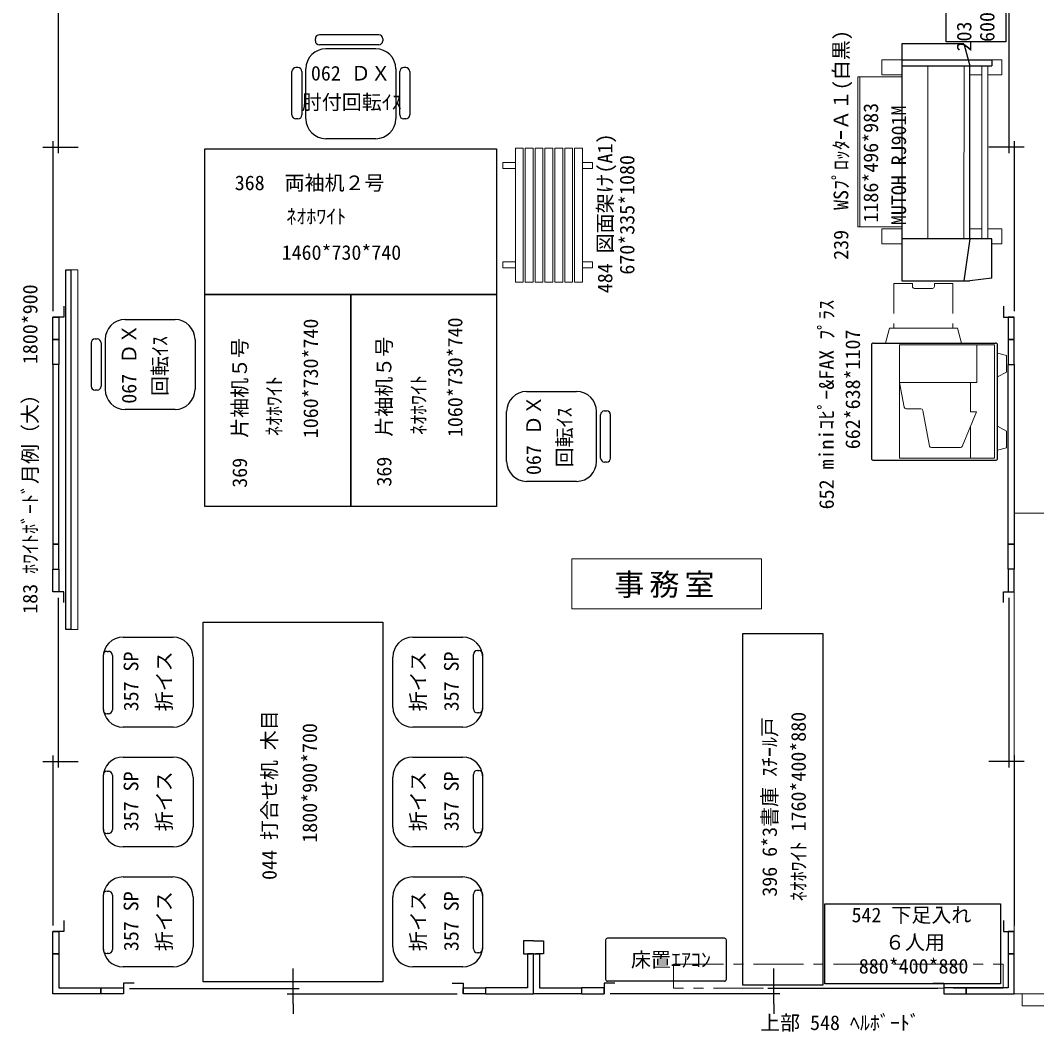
# Model space of a CAD drawing. Units: millimetres, scale not verified. Extents: x -9834 to 9831, y -7081 to 6901.
# Drawn here: x 1216 to 6304, y -2227 to 2835 of the extents above; entities that cross this region are included whole.
import ezdxf
from ezdxf.enums import TextEntityAlignment as Align

# ---------------------------------------------------------------- set-up
doc = ezdxf.new("R2010")
doc.units = ezdxf.units.MM
doc.header["$LTSCALE"] = 50
doc.linetypes.add('CHAIN1', pattern=[8, 5, -1, 1, -1])
doc.linetypes.add('DASHED3', pattern=[4, 3, -1])
doc.layers.add('0-1', color=7, linetype='Continuous', lineweight=25)
doc.layers.add('0-2', color=7, linetype='Continuous', lineweight=25)
doc.styles.add('ＭＳ ゴシック', font='')
doc.styles.get('ＭＳ ゴシック').set_extended_font_data('MS Gothic')

msp = doc.modelspace()

# ---------------------------------------------------------------- linework, layer by layer
at = {"layer": '0-1'}
for p, q in [((1406.26, 3019.77), (1406.26, 2169.77)), ((6164.26, 3019.77), (6164.26, 2169.77)), ((1379.26, 2229.77), (1379.26, 1379.77)), ((6191.26, 2229.77), (6191.26, 1379.77)), ((1406.26, -55.23), (1406.26, -905.23)), ((6164.26, -55.23), (6164.26, -905.23)), ((1379.26, -845.23), (1379.26, -1695.23)), ((6191.26, -845.23), (6191.26, -1695.23)), ((3735.26, -1772.73), (3735.26, -1837.73)), ((3785.26, -1772.73), (3735.26, -1772.73)), ((3785.26, -1772.73), (3835.26, -1772.73)), ((3835.26, -1772.73), (3835.26, -1837.73)), ((1379.26, -2037.73), (1379.26, -1837.73)), ((3735.26, -1837.73), (3776.08, -1837.73)), ((3785.26, -1837.73), (3755.26, -1837.73)), ((3785.26, -2037.73), (3785.26, -1837.73)), ((3785.26, -2037.73), (3785.26, -1837.73)), ((3785.26, -1837.73), (3815.26, -1837.73)), ((3835.26, -1837.73), (3794.45, -1837.73)), ((1762.26, -2010.73), (2612.26, -2010.73)), ((5808.26, -2010.73), (4958.26, -2010.73)), ((1619.76, -2037.73), (1379.26, -2037.73)), ((2552.26, -2037.73), (3402.26, -2037.73)), ((5018.26, -2037.73), (4168.26, -2037.73)), ((2582.26, -2087.73), (2582.26, -2137.73)), ((4988.26, -2087.73), (4988.26, -2137.73))]:
    msp.add_line(p, q, dxfattribs=at)
for points in [[(1329.26, 2199.77), (1456.26, 2199.77), (1506.26, 2199.77)], [(6241.26, 2199.77), (6114.26, 2199.77), (6064.26, 2199.77)], [(1433.26, 1403.77), (1433.26, 1349.77), (1379.26, 1349.77)], [(6137.26, 1403.77), (6137.26, 1349.77), (6191.26, 1349.77)], [(1433.26, -79.23), (1433.26, -25.23), (1379.26, -25.23)], [(6137.26, -79.23), (6137.26, -25.23), (6191.26, -25.23)], [(1329.26, -875.23), (1456.26, -875.23), (1506.26, -875.23)], [(6241.26, -875.23), (6114.26, -875.23), (6064.26, -875.23)], [(1433.26, -1671.23), (1433.26, -1725.23), (1379.26, -1725.23)], [(6137.26, -1671.23), (6137.26, -1725.23), (6191.26, -1725.23)], [(1379.26, -1837.73), (1409.26, -1837.73), (1409.26, -2007.73), (1619.76, -2007.73), (1619.76, -2037.73)], [(3544.76, -2037.73), (3785.26, -2037.73), (3785.26, -1837.73)], [(3755.26, -1837.73), (3755.26, -2007.73), (3544.76, -2007.73), (3544.76, -2037.73)], [(4025.76, -2037.73), (3785.26, -2037.73), (3785.26, -1837.73)], [(3815.26, -1837.73), (3815.26, -2007.73), (4025.76, -2007.73), (4025.76, -2037.73)], [(2582.26, -2087.73), (2582.26, -1960.73), (2582.26, -1910.73)], [(4988.26, -2087.73), (4988.26, -1960.73), (4988.26, -1910.73)], [(1786.26, -1983.73), (1732.26, -1983.73), (1732.26, -2037.73)], [(3378.26, -1983.73), (3432.26, -1983.73), (3432.26, -2037.73)], [(4192.26, -1983.73), (4138.26, -1983.73), (4138.26, -2037.73)], [(5784.26, -1983.73), (5838.26, -1983.73), (5838.26, -2037.73)]]:
    msp.add_lwpolyline(points, dxfattribs=at)
for points in [[(1409.26, 1349.77), (1409.26, 1237.27), (1379.26, 1237.27), (1379.26, 1349.77)], [(6161.26, 1349.77), (6161.26, 1237.27), (6191.26, 1237.27), (6191.26, 1349.77)], [(1379.26, 1237.27), (1409.26, 1237.27), (1409.26, 1112.27), (1379.26, 1112.27)], [(6191.26, 1237.27), (6161.26, 1237.27), (6161.26, 1112.27), (6191.26, 1112.27)], [(1379.26, 212.27), (1409.26, 212.27), (1409.26, 1112.27), (1379.26, 1112.27)], [(6191.26, 212.27), (6161.26, 212.27), (6161.26, 1112.27), (6191.26, 1112.27)], [(1379.26, 87.27), (1409.26, 87.27), (1409.26, 212.27), (1379.26, 212.27)], [(6191.26, 87.27), (6161.26, 87.27), (6161.26, 212.27), (6191.26, 212.27)], [(1409.26, 87.27), (1409.26, -25.23), (1379.26, -25.23), (1379.26, 87.27)], [(6161.26, 87.27), (6161.26, -25.23), (6191.26, -25.23), (6191.26, 87.27)], [(1409.26, -1725.23), (1409.26, -1837.73), (1379.26, -1837.73), (1379.26, -1725.23)], [(6161.26, -1725.23), (6161.26, -1837.73), (6191.26, -1837.73), (6191.26, -1725.23)], [(1619.76, -2037.73), (1379.26, -2037.73), (1379.26, -1837.73), (1409.26, -1837.73), (1409.26, -2007.73), (1619.76, -2007.73)], [(5950.76, -2037.73), (6191.26, -2037.73), (6191.26, -1837.73), (6161.26, -1837.73), (6161.26, -2007.73), (5950.76, -2007.73)], [(5950.76, -2037.73), (6191.26, -2037.73), (6191.26, -1837.73), (6161.26, -1837.73), (6161.26, -2007.73), (5950.76, -2007.73)], [(1619.76, -2007.73), (1732.26, -2007.73), (1732.26, -2037.73), (1619.76, -2037.73)], [(3432.26, -2007.73), (3544.76, -2007.73), (3544.76, -2037.73), (3432.26, -2037.73)], [(4138.26, -2007.73), (4025.76, -2007.73), (4025.76, -2037.73), (4138.26, -2037.73)], [(5950.76, -2007.73), (5838.26, -2007.73), (5838.26, -2037.73), (5950.76, -2037.73)]]:
    msp.add_lwpolyline(points, close=True, dxfattribs=at)
at = {"layer": '0-1', "color": 4, "lineweight": 18}
for points in [[(7391.26, -2037.73), (7391.26, 368.27), (6191.26, 368.27), (6191.26, -2037.73)], [(6231.26, -2097.73), (6231.26, -2037.73), (7351.26, -2037.73), (7351.26, -2097.73)]]:
    msp.add_lwpolyline(points, close=True, dxfattribs=at)
at = {"layer": '0-2'}
for p, q in [((3010.81, 2762.12), (2713.05, 2762.12)), ((2693.05, 2732.12), (2693.05, 2742.12)), ((3010.81, 2712.12), (2713.05, 2712.12)), ((3030.81, 2742.12), (3030.81, 2732.12)), ((5938.93, 2716.78), (5628.93, 2716.78)), ((5628.93, 2716.78), (5628.93, 1530.78)), ((2995.64, 2692.12), (2745.64, 2692.12)), ((2605.64, 2597.8), (2595.64, 2597.8)), ((3145.64, 2597.8), (3135.64, 2597.8)), ((5628.93, 2636.78), (6078.93, 2636.78)), ((5628.93, 2606.78), (6078.93, 2606.78)), ((5968.93, 1740.78), (5968.93, 2606.78)), ((6078.93, 2636.78), (6078.93, 2606.78)), ((2575.64, 2361.35), (2575.64, 2577.8)), ((2625.64, 2577.8), (2625.64, 2361.35)), ((2645.64, 2342.12), (2645.64, 2592.12)), ((3095.64, 2592.12), (3095.64, 2342.12)), ((3115.64, 2361.35), (3115.64, 2577.8)), ((3165.64, 2577.8), (3165.64, 2361.35)), ((2605.64, 2341.35), (2595.64, 2341.35)), ((3145.64, 2341.35), (3135.64, 2341.35)), ((2995.64, 2242.12), (2745.64, 2242.12)), ((6078.93, 1740.78), (5628.93, 1740.78)), ((5968.93, 1740.78), (5938.93, 1530.78)), ((6078.93, 1543.51), (6078.93, 1740.78)), ((5628.93, 1530.78), (5968.93, 1530.78)), ((6078.93, 1543.51), (5968.93, 1530.78)), ((1740.64, 1337.12), (1990.64, 1337.12)), ((1590.64, 1240.12), (1600.64, 1240.12)), ((1640.64, 1237.12), (1640.64, 987.12)), ((2090.64, 1237.12), (2090.64, 987.12)), ((1570.64, 1220.12), (1570.64, 1003.99)), ((1620.64, 1220.12), (1620.64, 1003.99)), ((5476.88, 1209.73), (5476.88, 642.73)), ((5486.88, 1219.73), (6097.88, 1219.73)), ((6107.88, 642.73), (6107.88, 1209.73)), ((1600.64, 983.99), (1590.64, 983.99)), ((3750.64, 977.12), (4000.64, 977.12)), ((1990.64, 887.12), (1740.64, 887.12)), ((3650.63, 627.12), (3650.63, 877.12)), ((4100.64, 627.12), (4100.64, 877.12)), ((4140.64, 880.25), (4150.64, 880.25)), ((4120.64, 644.12), (4120.64, 860.25)), ((4170.64, 644.12), (4170.64, 860.25)), ((4150.64, 624.12), (4140.64, 624.12)), ((5486.88, 632.73), (6097.88, 632.73)), ((4000.64, 527.12), (3750.64, 527.12)), ((1730.68, -252.42), (1980.68, -252.42)), ((3180.68, -252.42), (3430.68, -252.42)), ((1630.68, -343.39), (1630.68, -615.66)), ((1650.68, -323.39), (1657.25, -323.39)), ((1677.25, -343.39), (1677.25, -615.66)), ((2080.68, -352.42), (2080.68, -602.42)), ((3080.68, -602.42), (3080.68, -352.42)), ((3484.11, -611.44), (3484.11, -339.17)), ((3504.11, -319.17), (3510.68, -319.17)), ((3530.68, -611.44), (3530.68, -339.17)), ((1657.25, -635.66), (1650.68, -635.66)), ((3510.68, -631.44), (3504.11, -631.44)), ((1980.68, -702.42), (1730.68, -702.42)), ((3430.68, -702.42), (3180.68, -702.42)), ((1730.68, -852.42), (1980.68, -852.42)), ((3180.68, -852.42), (3430.68, -852.42)), ((1630.68, -943.39), (1630.68, -1215.66)), ((1650.68, -923.39), (1657.25, -923.39)), ((1677.25, -943.39), (1677.25, -1215.66)), ((2080.68, -952.42), (2080.68, -1202.42)), ((3080.68, -1202.42), (3080.68, -952.42)), ((3484.11, -1211.44), (3484.11, -939.17)), ((3504.11, -919.17), (3510.68, -919.17)), ((3530.68, -1211.44), (3530.68, -939.17)), ((1657.25, -1235.66), (1650.68, -1235.66)), ((3510.68, -1231.44), (3504.11, -1231.44)), ((1980.68, -1302.42), (1730.68, -1302.42)), ((3430.68, -1302.42), (3180.68, -1302.42)), ((1730.68, -1452.42), (1980.68, -1452.42)), ((3180.68, -1452.42), (3430.68, -1452.42)), ((1650.68, -1523.39), (1657.25, -1523.39)), ((3504.11, -1519.17), (3510.68, -1519.17)), ((1630.68, -1543.39), (1630.68, -1815.66)), ((1677.25, -1543.39), (1677.25, -1815.66)), ((2080.68, -1552.42), (2080.68, -1802.42)), ((3080.68, -1802.42), (3080.68, -1552.42)), ((3484.11, -1811.44), (3484.11, -1539.17)), ((3530.68, -1811.44), (3530.68, -1539.17)), ((4145.76, -1769.01), (4145.76, -1964.01)), ((4740.76, -1759.01), (4155.76, -1759.01)), ((4750.76, -1964.01), (4750.76, -1769.01)), ((3510.68, -1831.44), (3504.11, -1831.44)), ((1657.25, -1835.66), (1650.68, -1835.66)), ((1980.68, -1902.42), (1730.68, -1902.42)), ((3430.68, -1902.42), (3180.68, -1902.42)), ((4740.76, -1974.01), (4155.76, -1974.01))]:
    msp.add_line(p, q, dxfattribs=at)
at = {"layer": '0-2', "color": 4, "lineweight": 18}
for p, q in [((5628.93, 2636.78), (5528.93, 2636.78)), ((5528.93, 2636.78), (5528.93, 2561.78)), ((5758.93, 2606.78), (5758.93, 1740.78)), ((5940.02, 2606.78), (5939.14, 1740.78)), ((6028.93, 2606.78), (6028.93, 1740.78)), ((6058.93, 2606.78), (6058.93, 1740.78)), ((5628.93, 2551.78), (5408.93, 2551.78)), ((5408.93, 1800.78), (5408.93, 2551.78)), ((5418.93, 1800.78), (5418.93, 2551.78)), ((5628.93, 2561.78), (5528.93, 2561.78)), ((5968.93, 2561.78), (6028.93, 2561.78)), ((6058.93, 2561.78), (6128.93, 2561.78)), ((3694.69, 2194.53), (3733.98, 2194.53)), ((3694.69, 1524.53), (3694.69, 2194.53)), ((3733.98, 1524.53), (3733.98, 2194.53)), ((3743.98, 2194.53), (3783.26, 2194.53)), ((3743.98, 1524.53), (3743.98, 2194.53)), ((3783.26, 1524.53), (3783.26, 2194.53)), ((3793.26, 2194.53), (3832.55, 2194.53)), ((3793.26, 1524.53), (3793.26, 2194.53)), ((3832.55, 1524.53), (3832.55, 2194.53)), ((3842.55, 2194.53), (3881.83, 2194.53)), ((3842.55, 1524.53), (3842.55, 2194.53)), ((3881.83, 1524.53), (3881.83, 2194.53)), ((3891.84, 2194.53), (3931.12, 2194.53)), ((3891.84, 1524.53), (3891.84, 2194.53)), ((3931.12, 1524.53), (3931.12, 2194.53)), ((3941.12, 2194.53), (3980.41, 2194.53)), ((3941.12, 1524.53), (3941.12, 2194.53)), ((3980.41, 1524.53), (3980.41, 2194.53)), ((3990.41, 2194.53), (4029.69, 2194.53)), ((3990.41, 1524.53), (3990.41, 2194.53)), ((4029.69, 2194.53), (4029.69, 1524.53)), ((3632.24, 2092.35), (3632.24, 2122.35)), ((3632.24, 2122.35), (3694.69, 2122.35)), ((3632.24, 2092.35), (3694.69, 2092.35)), ((4029.69, 2122.35), (4081.04, 2122.35)), ((4029.69, 2092.35), (4081.04, 2092.35)), ((4081.04, 2092.35), (4081.04, 2122.35)), ((5628.93, 1800.78), (5408.93, 1800.78)), ((5528.93, 1790.78), (5528.93, 1715.78)), ((5628.93, 1790.78), (5528.93, 1790.78)), ((6028.93, 1790.78), (5968.93, 1790.78)), ((6128.93, 1790.78), (6058.93, 1790.78)), ((6128.93, 1790.78), (6128.93, 1715.78)), ((5628.93, 1715.78), (5528.93, 1715.78)), ((6128.93, 1715.78), (6078.93, 1715.78)), ((1468.38, 1586.5), (1503.37, 1586.5)), ((1503.37, -213.5), (1503.37, 1586.5)), ((3632.24, 1596.72), (3632.24, 1626.72)), ((3632.24, 1626.72), (3694.69, 1626.72)), ((3632.24, 1596.72), (3694.69, 1596.72)), ((4029.69, 1626.72), (4081.04, 1626.72)), ((4029.69, 1596.72), (4081.04, 1596.72)), ((4081.04, 1596.72), (4081.04, 1626.72)), ((3733.98, 1524.53), (3694.69, 1524.53)), ((3783.26, 1524.53), (3743.98, 1524.53)), ((3832.55, 1524.53), (3793.26, 1524.53)), ((3881.83, 1524.53), (3842.55, 1524.53)), ((3931.12, 1524.53), (3891.84, 1524.53)), ((3980.41, 1524.53), (3941.12, 1524.53)), ((4029.69, 1524.53), (3990.41, 1524.53)), ((5681.77, 1502.73), (5681.77, 1517.73)), ((5566.88, 1294.73), (5546.88, 1219.73)), ((5907.88, 1294.73), (5566.88, 1294.73)), ((5907.88, 1294.73), (5927.88, 1219.73)), ((5486.88, 1219.73), (6097.88, 1219.73)), ((5616.88, 1211.37), (6092.49, 1211.37)), ((6003.99, 1021.37), (6003.99, 1211.37)), ((6107.88, 1169.73), (6152.88, 1157.12)), ((6152.88, 1073.68), (6152.88, 1157.12)), ((6107.88, 1049.73), (6152.88, 1073.68)), ((5616.88, 1021.37), (6003.99, 1021.37)), ((5641.24, 898.24), (5616.88, 1021.37)), ((5972.49, 1021.37), (5972.49, 875.91)), ((5724.43, 890.19), (5651.05, 890.19)), ((5766.94, 704.24), (5734.27, 881.99)), ((5930.88, 702.23), (6002.56, 875.91)), ((6002.56, 875.91), (5972.49, 875.91)), ((5972.49, 643.23), (5972.49, 803.05)), ((6107.88, 802.73), (6152.88, 778.79)), ((6152.88, 778.79), (6152.88, 695.35)), ((5921.64, 696.05), (5776.78, 696.05)), ((6107.88, 682.73), (6152.88, 695.35)), ((1468.38, -213.5), (1503.37, -213.5))]:
    msp.add_line(p, q, dxfattribs=at)
at = {"layer": '0-2', "color": 4, "linetype": 'DASHED3', "lineweight": 18}
for p, q in [((5588.85, 1517.73), (5681.77, 1517.73)), ((5588.85, 1517.73), (5588.85, 1294.73)), ((5691.77, 1492.73), (5781.77, 1492.73)), ((5884.69, 1517.73), (5791.77, 1517.73)), ((5791.77, 1502.73), (5791.77, 1517.73)), ((5884.69, 1517.73), (5884.69, 1294.73))]:
    msp.add_line(p, q, dxfattribs=at)
at = {"layer": '0-2', "color": 4, "linetype": 'CHAIN1', "lineweight": 18}
for q in [(6135.92, -1888.3), (4485.92, -2008.3)]:
    msp.add_line((6135.92, -2008.3), q, dxfattribs=at)
at = {"layer": '0-2'}
for points in [[(6150.11, 2726.29), (5850.11, 2726.29), (5850.11, 3326.29), (6150.11, 3326.29)], [(2140.64, 1462.12), (2140.64, 2192.12), (3600.64, 2192.12), (3600.64, 1462.12)], [(1468.38, -213.5), (1443.38, -213.5), (1443.38, 1586.5), (1468.38, 1586.5)], [(2140.64, 1462.12), (2870.64, 1462.12), (2870.64, 402.12), (2140.64, 402.12)], [(3600.64, 402.12), (2870.64, 402.12), (2870.64, 1462.12), (3600.64, 1462.12)], [(3030.68, -1977.42), (2130.68, -1977.42), (2130.68, -177.42), (3030.68, -177.42)], [(5232.73, -1993.78), (4832.73, -1993.78), (4832.73, -233.78), (5232.73, -233.78)], [(5242.78, -1986.89), (5242.78, -1586.89), (6122.78, -1586.89), (6122.78, -1986.89)]]:
    msp.add_lwpolyline(points, close=True, dxfattribs=at)
msp.add_lwpolyline([(5938.93, 2716.78), (5940.13, 2712.38), (5968.93, 2606.78)], dxfattribs=at)
at = {"layer": '0-2', "color": 4, "lineweight": 18}
for points in [[(6078.93, 2636.78), (6128.93, 2636.78), (6128.93, 2561.78)], [(5616.88, 1211.37), (5616.88, 643.23), (6092.49, 643.23), (6092.49, 1211.37)]]:
    msp.add_lwpolyline(points, dxfattribs=at)
msp.add_lwpolyline([(3976.63, -110.79), (4926.63, -110.79), (4926.63, 139.21), (3976.63, 139.21)], close=True, dxfattribs=at)
at = {"layer": '0-2', "color": 4, "linetype": 'CHAIN1', "lineweight": 18}
msp.add_lwpolyline([(4485.92, -2008.3), (4485.92, -1888.3), (6135.92, -1888.3)], dxfattribs=at)
at = {"layer": '0-2'}
for centre, radius, start, end in [((2713.05, 2742.12), 20, 90, 180), ((2713.05, 2742.12), 20, 90, 180), ((3010.81, 2742.12), 20, 0, 90), ((2713.05, 2732.12), 20, 180, 270), ((3010.81, 2732.12), 20, 270, 0), ((2745.64, 2592.12), 100, 90, 180), ((2995.64, 2592.12), 100, 0, 90), ((2595.64, 2577.8), 20, 90, 180), ((2605.64, 2577.8), 20, 0, 90), ((3135.64, 2577.8), 20, 90, 180), ((3145.64, 2577.8), 20, 0, 90), ((2595.64, 2361.35), 20, 180, 270), ((2605.64, 2361.35), 20, 270, 0), ((2745.64, 2342.12), 100, 180, 270), ((2995.64, 2342.12), 100, 270, 0), ((3135.64, 2361.35), 20, 180, 270), ((3145.64, 2361.35), 20, 270, 0), ((1740.64, 1237.12), 100, 90, 180), ((1990.64, 1237.12), 100, 0, 90), ((1590.64, 1220.12), 20, 90, 180), ((1600.64, 1220.12), 20, 0, 90), ((5486.88, 1209.73), 10, 90, 180), ((6097.88, 1209.73), 10, 0, 90), ((1590.64, 1003.99), 20, 180, 270), ((1600.64, 1003.99), 20, 270, 0), ((1740.64, 987.12), 100, 180, 270), ((1990.64, 987.12), 100, 270, 0), ((3750.64, 877.12), 100, 90, 180), ((4000.64, 877.12), 100, 0, 90), ((4140.64, 860.25), 20, 90, 180), ((4150.64, 860.25), 20, 0, 90), ((3750.64, 627.12), 100, 180, 270), ((4000.64, 627.12), 100, 270, 0), ((4140.64, 644.12), 20, 180, 270), ((4150.64, 644.12), 20, 270, 0), ((5486.88, 642.73), 10, 180, 270), ((6097.88, 642.73), 10, 270, 0), ((1730.68, -352.42), 100, 90, 180), ((1980.68, -352.42), 100, 0, 90), ((3180.68, -352.42), 100, 90, 180), ((3430.68, -352.42), 100, 0, 90), ((1650.68, -343.39), 20, 90, 180), ((1657.25, -343.39), 20, 0, 90), ((3504.11, -339.17), 20, 90, 180), ((3510.68, -339.17), 20, 0, 90), ((1730.68, -602.42), 100, 180, 270), ((1980.68, -602.42), 100, 270, 0), ((3180.68, -602.42), 100, 180, 270), ((3430.68, -602.42), 100, 270, 0), ((1650.68, -615.66), 20, 180, 270), ((1657.25, -615.66), 20, 270, 0), ((3504.11, -611.44), 20, 180, 270), ((3510.68, -611.44), 20, 270, 0), ((1730.68, -952.42), 100, 90, 180), ((1980.68, -952.42), 100, 0, 90), ((3180.68, -952.42), 100, 90, 180), ((3430.68, -952.42), 100, 0, 90), ((1650.68, -943.39), 20, 90, 180), ((1657.25, -943.39), 20, 0, 90), ((3504.11, -939.17), 20, 90, 180), ((3510.68, -939.17), 20, 0, 90), ((1730.68, -1202.42), 100, 180, 270), ((1650.68, -1215.66), 20, 180, 270), ((1657.25, -1215.66), 20, 270, 0), ((1980.68, -1202.42), 100, 270, 0), ((3180.68, -1202.42), 100, 180, 270), ((3430.68, -1202.42), 100, 270, 0), ((3504.11, -1211.44), 20, 180, 270), ((3510.68, -1211.44), 20, 270, 0), ((1730.68, -1552.42), 100, 90, 180), ((1980.68, -1552.42), 100, 0, 90), ((3180.68, -1552.42), 100, 90, 180), ((3430.68, -1552.42), 100, 0, 90), ((1650.68, -1543.39), 20, 90, 180), ((1657.25, -1543.39), 20, 0, 90), ((3504.11, -1539.17), 20, 90, 180), ((3510.68, -1539.17), 20, 0, 90), ((4155.76, -1769.01), 10, 90, 180), ((4740.76, -1769.01), 10, 0, 90), ((1730.68, -1802.42), 100, 180, 270), ((1650.68, -1815.66), 20, 180, 270), ((1657.25, -1815.66), 20, 270, 0), ((1980.68, -1802.42), 100, 270, 0), ((3180.68, -1802.42), 100, 180, 270), ((3430.68, -1802.42), 100, 270, 0), ((3504.11, -1811.44), 20, 180, 270), ((3510.68, -1811.44), 20, 270, 0), ((4155.76, -1964.01), 10, 180, 270), ((4740.76, -1964.01), 10, 270, 0)]:
    msp.add_arc(centre, radius, start, end, dxfattribs=at)
at = {"layer": '0-2', "color": 4, "lineweight": 18}
for centre, start, end in [((5691.77, 1502.73), 180, 270), ((5781.77, 1502.73), 270, 0), ((5651.05, 900.19), 191.19045, 270), ((5724.43, 880.19), 10.41603, 90), ((5776.78, 706.05), 190.41603, 270), ((5921.64, 706.05), 270, 337.57414)]:
    msp.add_arc(centre, 10, start, end, dxfattribs=at)

# ---------------------------------------------------------------- texts
at = {"layer": '0-2', "color": 4, "style": 'ＭＳ ゴシック'}
for s, p in [('203 食器棚60巾', (5998.91, 2678.9)), ('600*300*1800', (6114.43, 2726.55)), ('239\u3000WSﾌﾟﾛｯﾀｰＡ１(白黒)', (5382.77, 1636.18)), ('1186*496*983', (5532.08, 1822.82)), ('MUTOH RJ901M', (5672.06, 1809.75)), ('484 図面架け(A1)', (4201.73, 1469)), ('670*335*1080', (4311.98, 1561.95)), ('183 ﾎﾜｲﾄﾎﾞｰﾄﾞ月例（大）\u30001800*900', (1323.84, -135.33)), ('652 miniｺﾋﾟｰ&FAX ﾌﾟﾗｽ', (5310.4, 387.22)), ('1060*730*740', (2728.31, 743.25)), ('1060*730*740', (3451.11, 748.97)), ('067 ＤＸ', (1819.22, 916.02)), ('662*638*1107', (5441.49, 688.37)), ('回転ｲｽ', (1973.64, 954.63)), ('369\u3000片袖机５号', (2372.79, 495.46)), ('369\u3000片袖机５号', (3095.58, 501.18)), ('ﾈｵﾎﾜｲﾄ', (2545.16, 754.03)), ('ﾈｵﾎﾜｲﾄ', (3267.96, 759.75)), ('067 ＤＸ', (3844.21, 558.95)), ('回転ｲｽ', (3998.64, 597.56)), ('357 SP', (1828.94, -623.63)), ('折イス', (1994.88, -623.63)), ('折イス', (3266.48, -623.63)), ('357 SP', (3432.42, -623.63)), ('044 打合せ机 木目', (2521.35, -1467.56)), ('396 6*3書庫 ｽﾁｰﾙ戸', (5025.48, -1551.21)), ('ﾈｵﾎﾜｲﾄ 1760*400*880', (5169.96, -1574.48)), ('1800*900*700', (2723.43, -1281.01)), ('357 SP', (1828.94, -1223.63)), ('折イス', (1994.88, -1223.63)), ('折イス', (3266.48, -1223.63)), ('357 SP', (3432.42, -1223.63)), ('357 SP', (1828.94, -1823.63)), ('折イス', (1994.88, -1823.63)), ('折イス', (3266.48, -1823.63)), ('357 SP', (3432.42, -1823.63))]:
    msp.add_text(s, height=73.31, rotation=90, dxfattribs=at).set_placement(p, align=Align.BOTTOM_LEFT)
for s, p in [('062 ＤＸ', (2670.81, 2511.36)), ('肘付回転ｲｽ', (2625.31, 2366.59)), ('368\u3000両袖机２号', (2289.58, 1962.7)), ('ﾈｵﾎﾜｲﾄ', (2547.83, 1795.1)), ('1460*730*740', (2524.43, 1614.07)), ('542 下足入れ', (5377.08, -1701.44)), ('６人用', (5544.18, -1838.17)), ('床置ｴｱｺﾝ', (4273.03, -1925.26)), ('880*400*880', (5413.48, -1957.8)), ('上部 548 ﾍﾙﾎﾞｰﾄﾞ', (4919.6, -2240.67))]:
    msp.add_text(s, height=73.31, dxfattribs=at).set_placement(p, align=Align.BOTTOM_LEFT)
at = {"layer": '0-2', "insert": (4189.67, -56.56), "char_height": 110, "attachment_point": 7, "style": 'ＭＳ ゴシック'}
msp.add_mtext('\\T1.17;事務室', dxfattribs=at)

doc.saveas('drawing.dxf')
